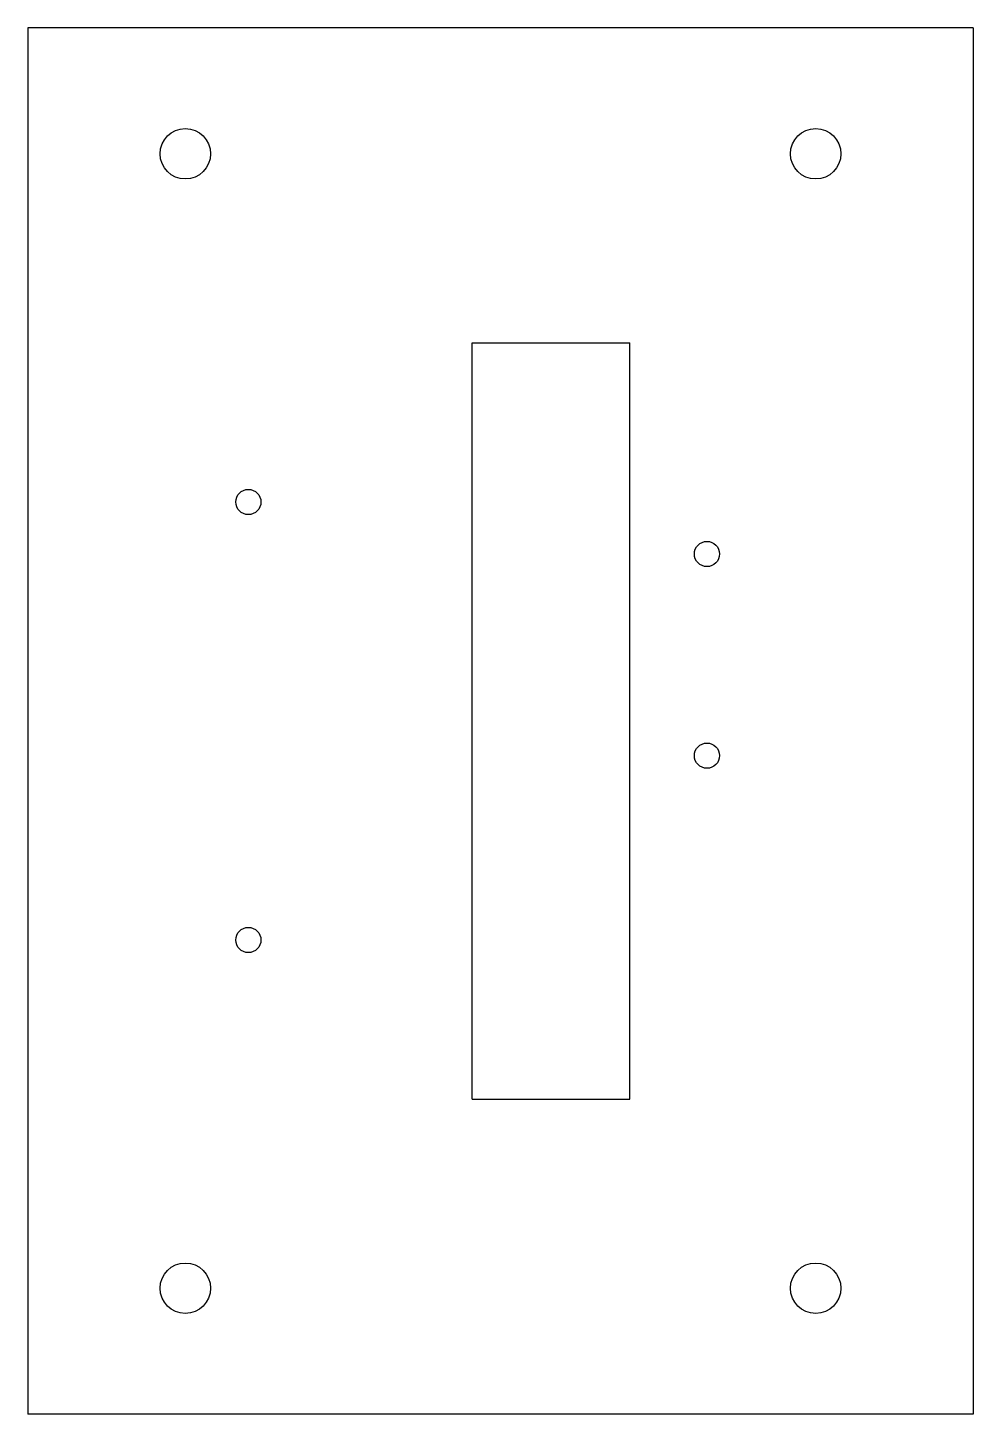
# Model space of a CAD drawing. Header units: millimetres. Extents: x -75 to 75, y -110 to 110.
import ezdxf

# ---------------------------------------------------------------- set-up
doc = ezdxf.new("R2010")
doc.units = ezdxf.units.MM

msp = doc.modelspace()

# ---------------------------------------------------------------- linework, layer by layer
at = {"color": 7, "linetype": 'Continuous', "lineweight": 25}
for p, q in [((-75, 110), (-75, -110)), ((75, 110), (-75, 110)), ((75, 110), (75, -110)), ((-4.5, 60), (20.5, 60)), ((-4.5, -60), (-4.5, 60)), ((20.5, -60), (20.5, 60)), ((-4.5, -60), (20.5, -60)), ((75, -110), (-75, -110))]:
    msp.add_line(p, q, dxfattribs=at)
for centre, radius in [((-50, 90), 4), ((50, 90), 4), ((-40, 34.75), 2), ((32.75, 26.5), 2), ((32.75, -5.5), 2), ((-40, -34.75), 2), ((-50, -90), 4), ((50, -90), 4)]:
    msp.add_circle(centre, radius, dxfattribs=at)

doc.saveas('drawing.dxf')
